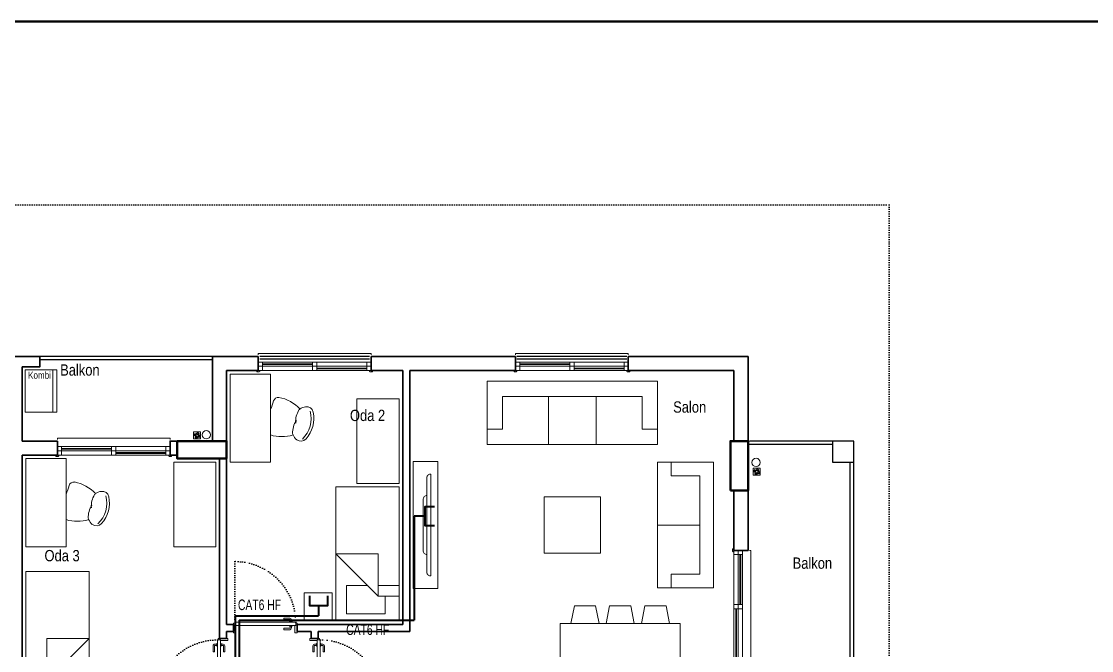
# Model space of a CAD drawing. Header units: millimetres. Extents: x 1852829 to 1882754, y -270850 to -231658.
# Drawn here: x 1865972 to 1867490, y -257743 to -256851 of the extents above; entities that cross this region are included whole.
import ezdxf
from ezdxf.enums import TextEntityAlignment as Align

# ---------------------------------------------------------------- set-up
doc = ezdxf.new("R2010")
doc.units = ezdxf.units.MM
for name, pattern in [('CONTINOUS', [0]), ('CONTINU', [0]), ('izdüşüm arka', [3.175, 0, -3.175])]:
    doc.linetypes.add(name, pattern=pattern)
for name, color, linetype, lineweight in [('a_ba', 6, 'Continuous', 50), ('a_doğrama', 251, 'Continuous', 20), ('a_duvar', 251, 'Continuous', 35), ('a_görünüş', 32, 'Continuous', 25), ('a_görünüş_ince', 8, 'Continuous', 20), ('a_izdüşüm_arka', 251, 'izdüşüm arka', 30), ('a_not_mahal', 253, 'Continuous', 5), ('a_tefriş', 8, 'Continuous', 20), ('a_çerçeve_line', 7, 'Continuous', 50), ('m_yib', 65, 'Continuous', 20), ('Telefon', 2, 'CONTINOUS', 40)]:
    doc.layers.add(name, color=color, linetype=linetype, lineweight=lineweight)
doc.styles.add('Grupcad', font='arial.ttf', dxfattribs={"width": 0.7})
doc.styles.get("Standard").update_dxf_attribs({"font": 'ARIALN.TTF'})

# ---------------------------------------------------------------- blocks, each defined once
blk = doc.blocks.new('K2')
at = {"layer": 'a_doğrama', "color": 251, "linetype": 'Continuous'}
for p, q in [((-13, 88.1), (-13, 1.9)), ((-13, 88.1), (-8.5, 88.1)), ((-12, 90), (-12, 88.1)), ((-12, 90), (-10, 90)), ((-8.5, 88.1), (-8.5, 1.9)), ((-13, 1.9), (-8.5, 1.9)), ((-12, 0), (-12, 1.9)), ((-12, 0), (-10, 0))]:
    blk.add_line(p, q, dxfattribs=at)
at = {"layer": 'a_doğrama', "color": 251}
for points in [[(-14, 80.1), (-16.5, 80.1, 0.414214), (-17, 79.6), (-17, 71.1), (-19, 71.1), (-19, 79.6)], [(-13, 83.1), (-13.5, 83.1, 0.414214), (-14, 82.6), (-14, 79.6, 0.414214), (-13.5, 79.1), (-13, 79.1)], [(-8.5, 83.1), (-8, 83.1, -0.414214), (-7.5, 82.6), (-7.5, 79.6, -0.414214), (-8, 79.1), (-8.5, 79.1)], [(-7.5, 80.1), (-5, 80.1, -0.414214), (-4.5, 79.6), (-4.5, 71.1), (-2.5, 71.1), (-2.5, 79.6)]]:
    blk.add_lwpolyline(points, format="xyb", dxfattribs=at)
for points in [[(-16.5, 82.1), (-14, 82.1)], [(-5, 82.1), (-7.5, 82.1)]]:
    blk.add_lwpolyline(points, dxfattribs=at)
at = {"layer": 'a_doğrama', "color": 251, "linetype": 'Continuous'}
for points in [[(0, 90), (2, 90), (2, 87), (-8.5, 87)], [(0, 0), (2, 0), (2, 3), (-8.5, 3)]]:
    blk.add_lwpolyline(points, dxfattribs=at)
at = {"layer": 'a_doğrama', "color": 251}
for centre, start, end in [((-16.5, 79.6), 90, 180), ((-5, 79.6), 0, 90)]:
    blk.add_arc(centre, 2.5, start, end, dxfattribs=at)
at = {"layer": 'a_izdüşüm_arka', "color": 251}
blk.add_lwpolyline([(-99.2, 1.9), (-13, 1.9)], dxfattribs=at)
blk.add_arc((-13, 1.9), 86.2, 90, 180, dxfattribs=at)
blk = doc.blocks.new('160p')
at = {"layer": 'a_doğrama', "color": 251}
for points in [[(-6, -6), (-6, 0), (-12, 0), (-12, -6)], [(0, -6), (0, 0), (-6, 0), (-6, -6)], [(-6, -83), (-6, -77), (-12, -77), (-12, -83)], [(0, -83), (0, -77), (-6, -77), (-6, -83)], [(-6, -160), (-6, -154), (-12, -154), (-12, -160)], [(0, -160), (0, -154), (-6, -154), (-6, -160)]]:
    blk.add_lwpolyline(points, close=True, dxfattribs=at)
for points in [[(2, -1), (2, 2), (0, 2), (0, -2), (1, -2), (2, -1)], [(-9.5, -6), (-9.5, -77)], [(-8.5, -6), (-8.5, -77)], [(-3.5, -83), (-3.5, -154)], [(-2.5, -83), (-2.5, -154)], [(2, -159), (2, -162), (0, -162), (0, -158), (1, -158), (2, -159)]]:
    blk.add_lwpolyline(points, dxfattribs=at)
at = {"layer": 'a_görünüş_ince', "color": 251}
for points in [[(-22, -160), (-24, -160), (-24, 0), (-22, 0)], [(-12, -77), (-12, -6)], [(-6, -77), (-6, -6)], [(-6, -77), (-6, -6)], [(0, -77), (0, -6)], [(-12, -154), (-12, -83)], [(-6, -154), (-6, -83)], [(-6, -154), (-6, -83)], [(0, -154), (0, -83)]]:
    blk.add_lwpolyline(points, dxfattribs=at)
blk = doc.blocks.new('tefriş_koltuk_242x90')
at = {"layer": 'a_tefriş'}
for p, q in [((-34, -22), (-34, -90)), ((34, -22), (34, -90)), ((-99, -68), (-121, -68)), ((99, -68), (121, -68))]:
    blk.add_line(p, q, dxfattribs=at)
for points in [[(-121, -90), (-121, 0), (121, 0), (121, -90), (-121, -90)], [(-99, -68), (-99, -22), (99, -22), (99, -68)]]:
    blk.add_lwpolyline(points, dxfattribs=at)
blk = doc.blocks.new('tefriş_koltuk_202x90')
at = {"layer": 'a_tefriş'}
for p, q in [((0, -90), (0, -22)), ((-79, -68), (-101, -68)), ((79, -68), (101, -68))]:
    blk.add_line(p, q, dxfattribs=at)
for points in [[(101, -90), (101, 0), (-101, 0), (-101, -90), (101, -90)], [(79, -68), (79, -22), (-79, -22), (-79, -68)]]:
    blk.add_lwpolyline(points, dxfattribs=at)
blk = doc.blocks.new('tefirş_tv')
at = {"layer": 'a_tefriş'}
for points in [[(35, 10), (35, 10, 0.414214), (30, 15), (-30, 15, 0.414214), (-35, 10), (-35, 10)], [(60, 4), (60, 5, 0.414214), (55, 10), (-55, 10, 0.414214), (-60, 5), (-60, 4)]]:
    blk.add_lwpolyline(points, format="xyb", close=True, dxfattribs=at)
blk = doc.blocks.new('tefriş_yatak tek')
at = {"layer": 'a_tefriş'}
for points in [[(0, -0.45), (-1.9, -0.45), (-1.9, 0.45), (0, 0.45)], [(-1.9, -0.5), (-1.5, -0.5), (-1.5, -0.9), (-1.9, -0.9)]]:
    blk.add_lwpolyline(points, close=True, dxfattribs=at)
for points in [[(-1.55, 0.45), (-1.55, 0.15), (-0.95, -0.45), (-0.95, 0.15), (-1.55, 0.15)], [(-1.4, 0.45), (-1.4, 0.15)], [(-1.4, 0), (-1.4, -0.3), (-1.8, -0.3), (-1.8, 0.25), (-1.55, 0.25)]]:
    blk.add_lwpolyline(points, dxfattribs=at)
blk = doc.blocks.new('tefriş_sandalye')
at = {"layer": 'a_tefriş'}
blk.add_line((0, -18), (0, 18), dxfattribs=at)
at = {"layer": 'a_tefriş', "extrusion": (0, 0, -1)}
for centre, major_axis, start_param, end_param in [((16, -34.3), (38.7, 38.7), 5.200723, 5.79406), ((62.1, 15.1), (21.8, -21.8), 1.757107, 2.385975), ((62.1, 15.1), (21.8, -21.8), 1.757107, 2.385975), ((48.7, 10.5), (13, -13), 2.664537, 2.7784), ((48.7, 10.5), (13, -13), 2.664537, 2.7784), ((48.7, 10.5), (13, -13), 2.7784, 3.245118), ((43.2, 17.3), (6.76, 6.76), 4.815914, 6.34704), ((16.9, -5.5), (28.8, 28.8), 6.26556, 7.321949), ((16.9, -5.5), (28.8, 28.8), 6.26556, 7.321949), ((17, -5.7), (31.4, -31.4), -1.506941, -0.587454), ((66.5, -1.2), (21.8, -21.8), 1.802816, 2.431683), ((66.5, -1.2), (21.8, -21.8), 1.802816, 2.431683), ((51.2, -12.6), (6.76, -6.76), -0.587454, 0.943672), ((-154, -79.7), (117.3, -117.3), -1.166716, -1.087708), ((11.1, -28.2), (4.99, -4.99), 0.687369, 2.053884), ((1.8, 18.5), (38.7, -38.7), -0.034473, 0.601946), ((52.6, -3.9), (13, -13), 1.410391, 1.524253), ((52.6, -3.9), (13, -13), 1.410391, 1.524253), ((52.6, -3.9), (13, 13), 2.514469, 2.981187)]:
    blk.add_ellipse(centre, major_axis=major_axis, ratio=1, start_param=start_param, end_param=end_param, dxfattribs=at)
blk = doc.blocks.new('tefriş_süzgeç')
at = {"layer": 'a_tefriş'}
for p, q in [((5, 0), (-5, 0)), ((-5, 0), (-5, -10)), ((5, -10), (5, 0)), ((-5, -10), (5, -10)), ((-3.6, -5.1), (-4.1, -5.1)), ((-2.6, -5.1), (-3.1, -5.1)), ((-2.5, -2.5), (-2.9, -2.2)), ((-2.6, -7.6), (-2.9, -7.9)), ((-2, -3.3), (-2.3, -3)), ((-1.9, -6.9), (-2.2, -7.2)), ((-1.6, -5.1), (-2.1, -5.1)), ((-1.2, -3.9), (-1.5, -3.6)), ((-1.2, -6.2), (-1.5, -6.5)), ((-0.2, -2.5), (-0.2, -2)), ((-0.1, -1.5), (-0.1, -1)), ((-0.1, -3), (-0.1, -3.5)), ((-0.1, -6.6), (-0.1, -7.1)), ((-0.1, -7.6), (-0.1, -8.1)), ((-0.1, -8.6), (-0.1, -9.1)), ((1, -4), (1.4, -3.6)), ((1.1, -6.2), (1.4, -6.5)), ((1.5, -5.1), (2, -5.1)), ((1.7, -3.3), (2.1, -2.9)), ((1.8, -6.9), (2.1, -7.2)), ((2.5, -2.5), (2.8, -2.2)), ((2.5, -5.1), (3, -5.1)), ((2.5, -7.5), (2.8, -7.9)), ((3.5, -5.1), (4, -5.1))]:
    blk.add_line(p, q, dxfattribs=at)
for centre, radius, start, end in [((-0.1, -5.1), 4.06, 134.2896, 180), ((-0.1, -5.1), 3.56, 134.2896, 180), ((-0.1, -5.1), 3.06, 180, 225), ((-0.1, -5.1), 4.06, 225, 270), ((-0.1, -5.1), 2.56, 180, 225), ((-0.1, -5.1), 3.56, 225, 270), ((-0.4, -4.4), 2.4, 84.5943, 143.2016), ((-0.1, -5.1), 2.06, 134.2896, 180), ((-0.1, -5), 2.44, 90.343, 138.1212), ((-0.1, -5.1), 1.56, 134.2896, 180), ((-0.1, -5.1), 2.06, 225, 270), ((-0.1, -5.1), 1.56, 225, 270), ((-0.1, -5.1), 4.06, 45, 90), ((-0.1, -5.1), 3.56, 45, 90), ((-0.1, -5.1), 2.06, 45, 90), ((-0.1, -5.1), 1.56, 45, 90), ((-0.1, -5.1), 2.56, 270, 315.7104), ((-0.1, -5.1), 3.06, 270, 315.7104), ((-0.1, -5.1), 1.56, 314.2896, 360), ((-0.1, -5.1), 2.06, 314.2896, 360), ((-0.1, -5.1), 2.56, 360, 45), ((-0.1, -5.1), 3.06, 360, 45), ((-0.1, -5.1), 3.56, 314.2896, 360), ((-0.1, -5.1), 4.06, 314.2896, 360)]:
    blk.add_arc(centre, radius, start, end, dxfattribs=at)
blk = doc.blocks.new('kombi')
at = {"layer": 'a_tefriş', "lineweight": 20}
for p, q in [((-4.8, 60), (40.2, 60)), ((-4.7, 0), (-4.8, 60)), ((1.3, 0), (1.2, 60)), ((40.2, 60), (40.3, 0)), ((69.2, 60), (69.2, 0)), ((114.2, 60), (69.2, 60)), ((108.2, 0), (108.2, 60)), ((114.2, 0), (114.2, 60)), ((40.3, 0), (-4.7, 0)), ((69.2, 0), (114.2, 0))]:
    blk.add_line(p, q, dxfattribs=at)
at = {"layer": 'a_not_mahal'}
for p in [(5, 47.3), (73.2, 47.3)]:
    blk.add_text('Kombi', height=10, dxfattribs=at).set_placement(p)
blk = doc.blocks.new('TELEFON PRIZI')
at = {"layer": 'Telefon', "linetype": 'CONTINU'}
blk.add_lwpolyline([(13.2, 13.9), (13.2, 0), (-13.2, 0), (-13.2, 13.9)], dxfattribs=at)

msp = doc.modelspace()

# ---------------------------------------------------------------- linework, layer by layer
at = {"layer": 'a_ba', "color": 253}
for points in [[(1866262.7, -257471.2), (1866262.7, -257446.2), (1866192.7, -257446.2), (1866192.7, -257471.2)], [(1866977.7, -257516.2), (1867002.7, -257516.2), (1867002.7, -257446.2), (1866977.7, -257446.2)]]:
    msp.add_lwpolyline(points, close=True, dxfattribs=at)
at = {"layer": 'a_duvar'}
for p, q in [((1865997.7, -257326.2), (1865927.7, -257326.2)), ((1866242.7, -257326.2), (1866242.7, -257446.2)), ((1866242.7, -257326.2), (1866307.7, -257326.2)), ((1866467.7, -257326.2), (1866672.7, -257326.2)), ((1866832.7, -257326.2), (1867002.7, -257326.2)), ((1867002.7, -257446.2), (1867002.7, -257326.2)), ((1865972.7, -257446.2), (1865972.7, -257341.2)), ((1866262.7, -257706.2), (1866262.7, -257346.2)), ((1866307.7, -257346.2), (1866262.7, -257346.2)), ((1866512.7, -257346.2), (1866467.7, -257346.2)), ((1866512.7, -257346.2), (1866512.7, -257706.2)), ((1866672.7, -257346.2), (1866522.7, -257346.2)), ((1866522.7, -257716.2), (1866522.7, -257346.2)), ((1866982.7, -257346.2), (1866832.7, -257346.2)), ((1866982.7, -257346.2), (1866982.7, -257446.2)), ((1866022.7, -257446.2), (1865972.7, -257446.2)), ((1866242.7, -257446.2), (1866192.7, -257446.2)), ((1865972.7, -257466.2), (1866022.7, -257466.2)), ((1865972.7, -257826.2), (1865972.7, -257466.2)), ((1866252.7, -257471.2), (1866252.7, -257726.2)), ((1867002.7, -257601.2), (1867002.7, -257466.2)), ((1866982.7, -257516.2), (1866982.7, -257601.2)), ((1866272.7, -257706.2), (1866262.7, -257706.2)), ((1866512.7, -257706.2), (1866362.7, -257706.2)), ((1866262.7, -257726.2), (1866262.7, -257716.2)), ((1866262.7, -257716.2), (1866272.7, -257716.2)), ((1866362.7, -257716.2), (1866382.7, -257716.2)), ((1866382.7, -257726.2), (1866382.7, -257716.2)), ((1866392.7, -257716.2), (1866392.7, -257726.2)), ((1866392.7, -257716.2), (1866522.7, -257716.2))]:
    msp.add_line(p, q, dxfattribs=at)
for points in [[(1865997.7, -257326.2), (1865997.7, -257341.2), (1865972.7, -257341.2)], [(1866307.7, -257346.2), (1866307.7, -257326.2)], [(1866467.7, -257346.2), (1866467.7, -257326.2)], [(1866672.7, -257346.2), (1866672.7, -257326.2)], [(1866832.7, -257346.2), (1866832.7, -257326.2)], [(1866022.7, -257446.2), (1866022.7, -257466.2)], [(1866192.7, -257446.2), (1866182.7, -257446.2), (1866182.7, -257466.2), (1866192.7, -257466.2)], [(1867002.7, -257601.2), (1866982.7, -257601.2)], [(1866272.7, -257706.2), (1866272.7, -257716.2)], [(1866362.7, -257706.2), (1866362.7, -257716.2)], [(1866252.7, -257726.2), (1866262.7, -257726.2)], [(1866382.7, -257726.2), (1866392.7, -257726.2)]]:
    msp.add_lwpolyline(points, dxfattribs=at)
at = {"layer": 'a_görünüş', "color": 251}
for points in [[(1866242.7, -257326.2), (1865997.7, -257326.2)], [(1866242.7, -257331.2), (1865997.7, -257331.2)], [(1866465.7, -257326.2), (1866309.7, -257326.2)], [(1866465.7, -257330.2), (1866309.7, -257330.2)], [(1866830.7, -257326.2), (1866674.7, -257326.2)], [(1866830.7, -257330.2), (1866674.7, -257330.2)], [(1867122.7, -257446.2), (1867004.7, -257446.2)], [(1867122.7, -257451.2), (1867004.7, -257451.2)], [(1867147.7, -258036.2), (1867147.7, -257476.2)], [(1867152.7, -258036.2), (1867152.7, -257476.2)]]:
    msp.add_lwpolyline(points, dxfattribs=at)
msp.add_lwpolyline([(1867122.7, -257476.2), (1867152.7, -257476.2), (1867152.7, -257446.2), (1867122.7, -257446.2)], close=True, dxfattribs=at)
at = {"layer": 'a_izdüşüm_arka'}
msp.add_lwpolyline([(1864722.7, -257111.2), (1867202.7, -257111.2), (1867202.7, -259561.2), (1864722.7, -259561.2)], close=True, dxfattribs=at)
at = {"layer": 'a_tefriş'}
for points in [[(1866325.1, -257351.2), (1866267.7, -257351.2), (1866267.7, -257476.2), (1866325.1, -257476.2)], [(1866507.7, -257506.2), (1866447.7, -257506.2), (1866447.7, -257386.2), (1866507.7, -257386.2)], [(1866035.1, -257471.2), (1865977.7, -257471.2), (1865977.7, -257596.2), (1866035.1, -257596.2)], [(1866187.7, -257596.2), (1866247.7, -257596.2), (1866247.7, -257476.2), (1866187.7, -257476.2)], [(1866562.7, -257475.3), (1866527.7, -257475.3), (1866527.7, -257655.3), (1866562.7, -257655.3)], [(1866793.3, -257525.3), (1866713.3, -257525.3), (1866713.3, -257605.3), (1866793.3, -257605.3)], [(1866906.3, -257704.8), (1866736.3, -257704.8), (1866736.3, -257774.8), (1866906.3, -257774.8)]]:
    msp.add_lwpolyline(points, close=True, dxfattribs=at)
for points in [[(1866751.3, -257704.8), (1866756.3, -257679.8), (1866786.3, -257679.8), (1866791.3, -257704.8)], [(1866801.3, -257704.8), (1866806.3, -257679.8), (1866836.3, -257679.8), (1866841.3, -257704.8)], [(1866851.3, -257704.8), (1866856.3, -257679.8), (1866886.3, -257679.8), (1866891.3, -257704.8)]]:
    msp.add_lwpolyline(points, dxfattribs=at)
at = {"layer": 'a_çerçeve_line'}
msp.add_lwpolyline([(1872123.9, -259851.4), (1872123.9, -256851.4), (1853005.4, -256851.4), (1853005.4, -259851.4)], close=True, dxfattribs=at)
at = {"layer": 'm_yib'}
for centre in [(1866234, -257437.4), (1867014, -257476.6)]:
    msp.add_circle(centre, 5.92, dxfattribs=at)
at = {"layer": 'Telefon'}
for p, q in [((1866528.7, -257552.9), (1866528.7, -257700.2)), ((1866544.1, -257552.9), (1866528.7, -257552.9)), ((1866393.4, -257679.6), (1866393.4, -257694.2)), ((1866274.7, -257694.2), (1866393.4, -257694.2)), ((1866274.7, -257694.2), (1866274.7, -258033.2)), ((1866280.7, -257700.2), (1866528.7, -257700.2)), ((1866280.7, -257700.2), (1866280.7, -258039.2))]:
    msp.add_line(p, q, dxfattribs=at)

# ---------------------------------------------------------------- block references
at = {"layer": 'a_duvar', "xscale": -1, "rotation": 90}
for p in [(1866307.7, -257346.2), (1866672.7, -257346.2), (1866022.7, -257466.2)]:
    msp.add_blockref('160p', p, dxfattribs=at)
at = {"layer": 'a_duvar'}
msp.add_blockref('kombi', (1865907.9, -257405.3), dxfattribs=at)
at = {"layer": 'a_duvar', "xscale": -1}
msp.add_blockref('160p', (1866982.7, -257601.2), dxfattribs=at)
at = {"layer": 'a_izdüşüm_arka', "ltscale": 5}
for p, rotation in [((1866272.7, -257716.2), 269.9992036878906), ((1866262.7, -257816.2), 359.9992036878907)]:
    msp.add_blockref('K2', p, dxfattribs=dict(at, rotation=rotation))
at = {"layer": 'a_izdüşüm_arka', "ltscale": 5, "xscale": -1, "rotation": 0.0007963121093723657}
msp.add_blockref('K2', (1866382.7, -257816.2), dxfattribs=at)
at = {"layer": 'a_tefriş'}
msp.add_blockref('tefriş_koltuk_242x90', (1866753.3, -257361.2), dxfattribs=at)
at = {"layer": 'a_tefriş', "xscale": -1, "rotation": 180}
for p in [(1866325.1, -257419.6), (1866035.1, -257539.6)]:
    msp.add_blockref('tefriş_sandalye', p, dxfattribs=at)
at = {"layer": 'a_tefriş'}
for p, rotation in [((1866215.8, -257438.3), 90), ((1867014.9, -257494.8), 179.9999999999999)]:
    msp.add_blockref('tefriş_süzgeç', p, dxfattribs=dict(at, rotation=rotation))
at = {"layer": 'a_tefriş', "lineweight": -3, "extrusion": (-1.67633e-30, -2.24181e-16, -1), "xscale": 0.8823529411764788, "yscale": 0.8823529411764788, "zscale": -0.8823529411764706, "rotation": 90}
msp.add_blockref('tefriş_koltuk_202x90', (-1866953.7, -257565.3), dxfattribs=at)
at = {"layer": 'a_tefriş', "extrusion": (0, 0, -1), "xscale": 1.199999999999992, "rotation": 269.9999983322061}
msp.add_blockref('tefirş_tv', (-1866556.7, -257565.3), dxfattribs=at)
at = {"layer": 'a_tefriş'}
for p, xscale, yscale, zscale, rotation in [((1866462.7, -257511.2), -100, 100, 100, 270), ((1866022.7, -257631.2), 100.0000000000011, 100.0000000000011, 100.0000000000011, 90)]:
    msp.add_blockref('tefriş_yatak tek', p, dxfattribs=dict(at, xscale=xscale, yscale=yscale, zscale=zscale, rotation=rotation))
at = {"layer": 'Telefon', "linetype": 'CONTINU', "xscale": -1, "rotation": 270}
msp.add_blockref('TELEFON PRIZI', (1866544.1, -257552.9), dxfattribs=at)
at = {"layer": 'Telefon', "linetype": 'CONTINU', "xscale": -1}
msp.add_blockref('TELEFON PRIZI', (1866393.4, -257679.6), dxfattribs=at)

# ---------------------------------------------------------------- texts
at = {"layer": 'a_not_mahal'}
for s, p in [('Balkon', (1866026.6, -257353.5)), ('Salon', (1866896.4, -257406)), ('Oda 2', (1866437.8, -257417.9)), ('Oda 3', (1866004.4, -257616.7)), ('Balkon', (1867065.9, -257627.3))]:
    msp.add_text(s, height=16, dxfattribs=at).set_placement(p)
at = {"layer": 'Telefon', "color": 4, "linetype": 'CONTINU', "style": 'Grupcad', "width": 0.7}
for p in [(1866278.9, -257678.4), (1866432.5, -257713.7)]:
    msp.add_text('CAT6 HF', height=15, dxfattribs=at).set_placement(p, align=Align.MIDDLE_LEFT)

doc.saveas('drawing.dxf')
